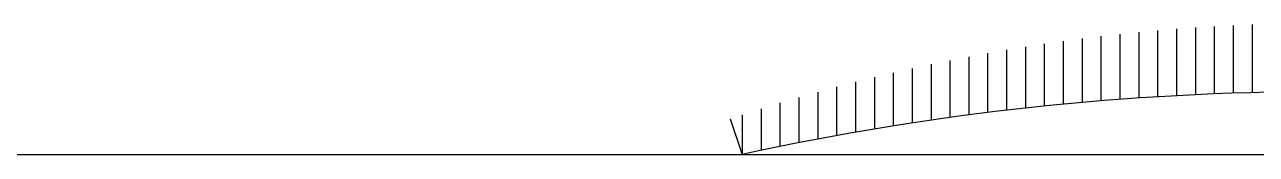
# Model space of a CAD drawing. Header units: millimetres. Extents: x 87938 to 265635, y 330093 to 434310.
# Drawn here: x 232330 to 236087, y 365241 to 365639 of the extents above; entities that cross this region are included whole.
import ezdxf

# ---------------------------------------------------------------- set-up
doc = ezdxf.new("R2010")
doc.units = ezdxf.units.MM
doc.layers.add('www.cad-blocks.net', color=7, linetype='Continuous')

# ---------------------------------------------------------------- blocks, each defined once
blk = doc.blocks.new('A$C02942DF4')
for p, q in [((2435.5, 126), (2435.5, 271)), ((2476.6, 128.4), (2476.6, 274.4)), ((2517.8, 130.5), (2517.8, 277.4)), ((2558.9, 132.3), (2558.9, 279.9)), ((2600, 133.8), (2600, 282.1)), ((2641.2, 135), (2641.2, 283.9)), ((2188.7, 105.8), (2188.7, 241.7)), ((2229.8, 109.9), (2229.8, 247.6)), ((2271, 113.7), (2271, 253.1)), ((2312.1, 117.2), (2312.1, 258.2)), ((2353.2, 120.5), (2353.2, 262.9)), ((2394.4, 123.4), (2394.4, 267.1)), ((2065.3, 91.8), (2065.3, 221.3)), ((2106.4, 96.7), (2106.4, 228.5)), ((2147.6, 101.4), (2147.6, 235.3)), ((1900.8, 69), (1900.8, 188)), ((1941.9, 75.1), (1941.9, 197)), ((1983.1, 81), (1983.1, 205.5)), ((2024.2, 86.5), (2024.2, 213.6)), ((1818.5, 55.8), (1818.5, 168.7)), ((1859.7, 62.5), (1859.7, 178.6)), ((1695.1, 33.8), (1695.1, 136.4)), ((1736.3, 41.4), (1736.3, 147.7)), ((1777.4, 48.8), (1777.4, 158.4)), ((1612.9, 17.6), (1612.9, 112.6)), ((1654, 25.8), (1654, 124.8)), ((1530.6, 0.2), (1530.6, 86.9)), ((1571.7, 9.1), (1571.7, 100)), ((1503.7, 78.1), (1529.6, 0))]:
    blk.add_line(p, q)
blk.add_arc((2795.5, -5779.5), 5916.5, 77.64584, 102.35416)
blk = doc.blocks.new('format')
at = {"layer": 'www.cad-blocks.net', "color": 155, "true_color": 0x546d8e}
blk.add_line((102853.7, 365241.3), (265634.8, 365241.3), dxfattribs=at)

msp = doc.modelspace()

# ---------------------------------------------------------------- block references
at = {"xscale": 1.4, "yscale": 1.4, "zscale": 1.4}
msp.add_blockref('A$C02942DF4', (232377.2, 365241.3), dxfattribs=at)
at = {"layer": 'www.cad-blocks.net'}
msp.add_blockref('format', (0, 0), dxfattribs=at)

doc.saveas('drawing.dxf')
